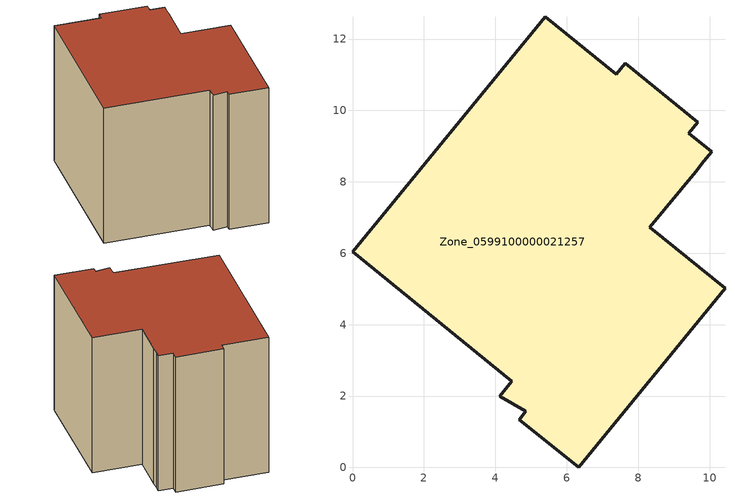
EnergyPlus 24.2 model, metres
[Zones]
Zone_0599100000021257
 floor ground (C_G): 7.38,11.02 7.64,11.33 9.67,9.67 9.41,9.36 10.06,8.84 9.84,8.57 9.61,8.28 8.33,6.73 10.43,5.02 6.33,0 4.68,1.34 4.85,1.58 4.12,1.99 4.46,2.41 0,6.05 5.4,12.63 z0
 wall outside (C_F): 0,6.05 4.46,2.41 4.12,1.99 4.85,1.58 4.68,1.34 6.33,0 10.43,5.02 8.33,6.73 9.61,8.28 9.84,8.57 10.06,8.84 9.41,9.36 9.67,9.67 7.64,11.33 7.38,11.02 5.4,12.63 0,6.05 z0:8.2
 roof outside (C_R): 9.61,8.28 9.84,8.57 10.06,8.84 9.41,9.36 9.67,9.67 7.64,11.33 7.38,11.02 5.4,12.63 0,6.05 4.46,2.41 4.12,1.99 4.85,1.58 4.68,1.34 6.33,0 10.43,5.02 8.33,6.73 z8.2
[BUILDING]
Pand.0599100000021257: North Axis=0; Terrain=City; Loads Convergence Tolerance Value=0.04; Temperature Convergence Tolerance Value=0.4; Solar Distribution=FullExterior; Maximum Number of Warmup Days=25; Minimum Number of Warmup Days=1
[Site:Location]
Rotterdam.The.Hague.AP_ZH_NLD Design_Conditions: Latitude=51.96; Longitude=4.45; Time Zone=1; Elevation=-4.5
[SITE:GROUNDTEMPERATURE:BUILDINGSURFACE]
18, 18, 18, 18, 18, 18, 18, 18, 18, 18, 18, 18
[MATERIAL] Thermal Absorptance=0.9; Solar Absorptance=0.7; Visible Absorptance=0.7
Name | Roughness | Thickness | Conductivity | Density | Specific Heat
G.TC.1946-1964 | MediumSmooth | 0.15 | 1 | 540 | 1210
F.TC.1946-1964 | Rough | 0.3 | 0.857143 | 1920 | 840
R.TC.1946-1964 | MediumRough | 0.2 | 0.235294 | 1500 | 1000
[CONSTRUCTION]
C_G: G.TC.1946-1964
C_F: F.TC.1946-1964
C_R: R.TC.1946-1964
[ZONE]
Zone_0599100000021257: Type=1; Multiplier=1; Ceiling Height=Autocalculate; Volume=Autocalculate; Floor Area=autocalculate; Part of Total Floor Area=Yes
[ZONEINFILTRATION:DESIGNFLOWRATE]
Infil_Zone_0599100000021257: Zone or ZoneList or Space or SpaceList=Zone_0599100000021257; Schedule=AlwaysOn; Design Flow Rate Calculation Method=Flow/Area; Flow Rate per Floor Area=0.003; Constant Term Coefficient=1; Temperature Term Coefficient=0; Velocity Term Coefficient=0; Velocity Squared Term Coefficient=0
[HVACTEMPLATE:ZONE:IDEALLOADSAIRSYSTEM]
Zone_0599100000021257: Maximum Heating Supply Air Temperature=50; Minimum Cooling Supply Air Temperature=13; Maximum Heating Supply Air Humidity Ratio=0.0156; Minimum Cooling Supply Air Humidity Ratio=0.0077; Heating Limit=NoLimit; Cooling Limit=NoLimit; Dehumidification Control Type=ConstantSensibleHeatRatio; Cooling Sensible Heat Ratio=0.7; Dehumidification Setpoint=60; Humidification Control Type=None; Humidification Setpoint=30; Outdoor Air Method=None; Outdoor Air Flow Rate per Person=0.00944; Outdoor Air Flow Rate per Zone Floor Area=0; Outdoor Air Flow Rate per Zone=0; Demand Controlled Ventilation Type=None; Outdoor Air Economizer Type=NoEconomizer; Heat Recovery Type=None; Sensible Heat Recovery Effectiveness=0.7; Latent Heat Recovery Effectiveness=0.65
[ZONECONTROL:THERMOSTAT]
ThermostatControl_Zone_0599100000021257: Zone or ZoneList=Zone_0599100000021257; Control Type Schedule=DualSetpointControlType; Control 1=Thermostat_Zone_0599100000021257; Temperature Difference Between Cutout And Setpoint=0
[THERMOSTATSETPOINT:DUALSETPOINT]
Thermostat_Zone_0599100000021257: Heating Setpoint Temperature Schedule=HeatingSetpoint_Zone_0599100000021257; Cooling Setpoint Temperature Schedule=CoolingSetpoint_Zone_0599100000021257
[SCHEDULE:COMPACT]
HeatingSetpoint_Zone_0599100000021257: Through: 12/31, For: AllDays, Until: 24:00, 21
CoolingSetpoint_Zone_0599100000021257: Through: 12/31, For: AllDays, Until: 24:00, 24
DualSetpointControlType: Through: 12/31, For: AllDays, Until: 24:00, 4
AlwaysOn: Through: 12/31, For: AllDays, Until: 24:00, 1
